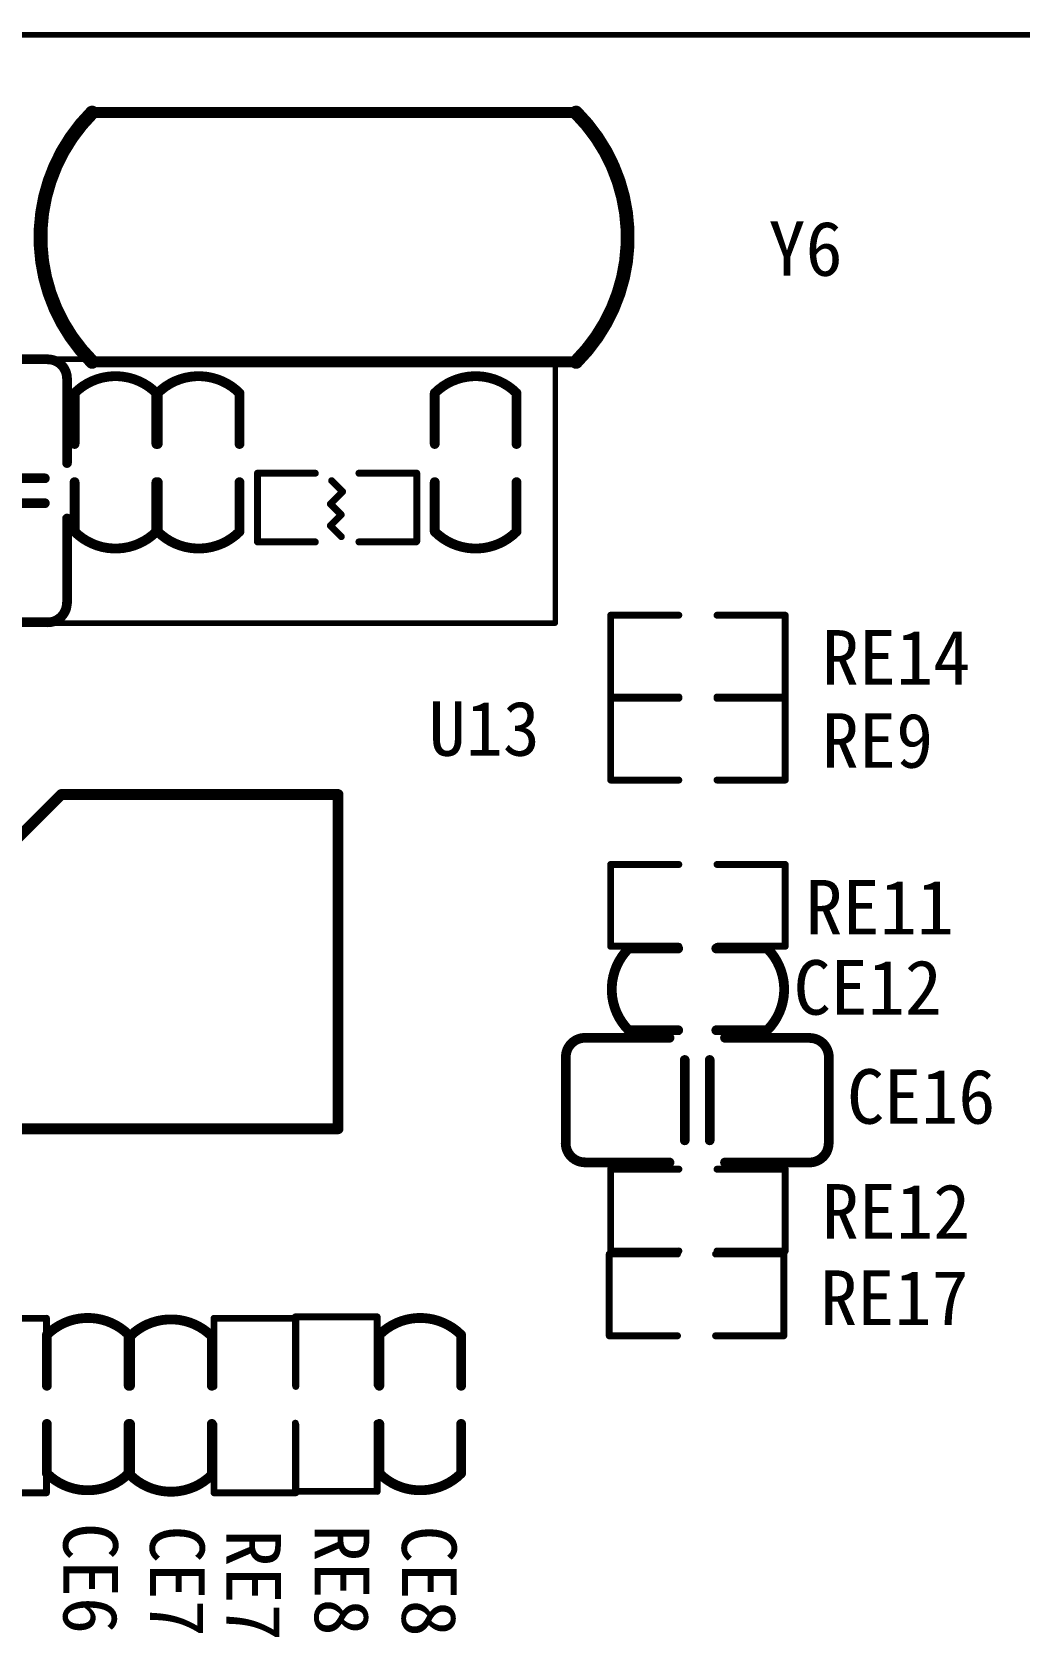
# Model space of a CAD drawing. Extents: x 695 to 1054, y 394 to 590.
# Drawn here: x 878.67 to 896.79, y 461.14 to 490.57 of the extents above; entities that cross this region are included whole.
import ezdxf

# ---------------------------------------------------------------- set-up
doc = ezdxf.new("R2010")
doc.units = 0
doc.header["$MEASUREMENT"] = 0
doc.layers.get('0').update_dxf_attribs({"linetype": 'CONTINUOUS'})
doc.layers.add('BOTTOMOVERLAY', color=7, linetype='CONTINUOUS')
doc.layers.add('KEEPOUTLAYER', color=6, linetype='CONTINUOUS')
doc.styles.get("Standard").update_dxf_attribs({"font": ''})
doc.styles.get('Standard').set_extended_font_data('SimSun')

# ---------------------------------------------------------------- blocks, each defined once
blk = doc.blocks.new('0603C_B_130')
at = {"layer": 'BOTTOMOVERLAY', "const_width": 0.18}
for points in [[(-0.75, 1.257, -0.414214), (0.75, 1.257)], [(0.75, -1.283, -0.414214), (-0.75, -1.283)]]:
    blk.add_lwpolyline(points, format="xyb", dxfattribs=at)
for points in [[(-0.75, 1.257), (-0.75, 0.35)], [(0.75, 1.257), (0.75, 0.35)], [(-0.75, -0.35), (-0.75, -1.283)], [(0.75, -0.35), (0.75, -1.283)]]:
    blk.add_lwpolyline(points, dxfattribs=at)
at = {"layer": 'BOTTOMOVERLAY', "const_width": 0.09}
for points in [[(-0.795, 1.257, 1), (-0.705, 1.257, 1)], [(-0.795, 1.257, 1), (-0.705, 1.257, 1)], [(0.705, 1.257, 1), (0.795, 1.257, 1)], [(0.705, 1.257, 1), (0.795, 1.257, 1)], [(-0.795, 0.35, 1), (-0.705, 0.35, 1)], [(0.705, 0.35, 1), (0.795, 0.35, 1)], [(-0.795, -0.35, 1), (-0.705, -0.35, 1)], [(0.705, -0.35, 1), (0.795, -0.35, 1)], [(-0.795, -1.283, 1), (-0.705, -1.283, 1)], [(-0.795, -1.283, 1), (-0.705, -1.283, 1)], [(0.705, -1.283, 1), (0.795, -1.283, 1)], [(0.705, -1.283, 1), (0.795, -1.283, 1)]]:
    blk.add_lwpolyline(points, format="xyb", close=True, dxfattribs=at)
blk = doc.blocks.new('0603C_B_131')
at = {"layer": 'BOTTOMOVERLAY', "const_width": 0.18}
for points in [[(-0.75, 1.257, -0.414214), (0.75, 1.257)], [(0.75, -1.283, -0.414214), (-0.75, -1.283)]]:
    blk.add_lwpolyline(points, format="xyb", dxfattribs=at)
for points in [[(-0.75, 0.35), (-0.75, 1.257)], [(0.75, 0.35), (0.75, 1.257)], [(-0.75, -1.283), (-0.75, -0.35)], [(0.75, -1.283), (0.75, -0.35)]]:
    blk.add_lwpolyline(points, dxfattribs=at)
at = {"layer": 'BOTTOMOVERLAY', "const_width": 0.09}
for points in [[(-0.795, 1.257, 1), (-0.705, 1.257, 1)], [(-0.795, 1.257, 1), (-0.705, 1.257, 1)], [(0.705, 1.257, 1), (0.795, 1.257, 1)], [(0.705, 1.257, 1), (0.795, 1.257, 1)], [(-0.795, 0.35, 1), (-0.705, 0.35, 1)], [(0.705, 0.35, 1), (0.795, 0.35, 1)], [(-0.795, -0.35, 1), (-0.705, -0.35, 1)], [(0.705, -0.35, 1), (0.795, -0.35, 1)], [(-0.795, -1.283, 1), (-0.705, -1.283, 1)], [(-0.795, -1.283, 1), (-0.705, -1.283, 1)], [(0.705, -1.283, 1), (0.795, -1.283, 1)], [(0.705, -1.283, 1), (0.795, -1.283, 1)]]:
    blk.add_lwpolyline(points, format="xyb", close=True, dxfattribs=at)
blk = doc.blocks.new('0603C_B_132')
at = {"layer": 'BOTTOMOVERLAY', "const_width": 0.18}
for points in [[(-0.75, 1.257, -0.414214), (0.75, 1.257)], [(0.75, -1.283, -0.414214), (-0.75, -1.283)]]:
    blk.add_lwpolyline(points, format="xyb", dxfattribs=at)
for points in [[(-0.75, 1.257), (-0.75, 0.35)], [(0.75, 1.257), (0.75, 0.35)], [(-0.75, -0.35), (-0.75, -1.283)], [(0.75, -0.35), (0.75, -1.283)]]:
    blk.add_lwpolyline(points, dxfattribs=at)
at = {"layer": 'BOTTOMOVERLAY', "const_width": 0.09}
for points in [[(-0.795, 1.257, 1), (-0.705, 1.257, 1)], [(-0.795, 1.257, 1), (-0.705, 1.257, 1)], [(0.705, 1.257, 1), (0.795, 1.257, 1)], [(0.705, 1.257, 1), (0.795, 1.257, 1)], [(-0.795, 0.35, 1), (-0.705, 0.35, 1)], [(0.705, 0.35, 1), (0.795, 0.35, 1)], [(-0.795, -0.35, 1), (-0.705, -0.35, 1)], [(0.705, -0.35, 1), (0.795, -0.35, 1)], [(-0.795, -1.283, 1), (-0.705, -1.283, 1)], [(-0.795, -1.283, 1), (-0.705, -1.283, 1)], [(0.705, -1.283, 1), (0.795, -1.283, 1)], [(0.705, -1.283, 1), (0.795, -1.283, 1)]]:
    blk.add_lwpolyline(points, format="xyb", close=True, dxfattribs=at)
blk = doc.blocks.new('0603C_B_135')
at = {"layer": 'BOTTOMOVERLAY', "const_width": 0.18}
for points in [[(-0.75, 1.257, -0.414214), (0.75, 1.257)], [(0.75, -1.283, -0.414214), (-0.75, -1.283)]]:
    blk.add_lwpolyline(points, format="xyb", dxfattribs=at)
for points in [[(-0.75, 1.257), (-0.75, 0.35)], [(0.75, 1.257), (0.75, 0.35)], [(-0.75, -0.35), (-0.75, -1.283)], [(0.75, -0.35), (0.75, -1.283)]]:
    blk.add_lwpolyline(points, dxfattribs=at)
at = {"layer": 'BOTTOMOVERLAY', "const_width": 0.09}
for points in [[(-0.795, 1.257, 1), (-0.705, 1.257, 1)], [(-0.795, 1.257, 1), (-0.705, 1.257, 1)], [(0.705, 1.257, 1), (0.795, 1.257, 1)], [(0.705, 1.257, 1), (0.795, 1.257, 1)], [(-0.795, 0.35, 1), (-0.705, 0.35, 1)], [(0.705, 0.35, 1), (0.795, 0.35, 1)], [(-0.795, -0.35, 1), (-0.705, -0.35, 1)], [(0.705, -0.35, 1), (0.795, -0.35, 1)], [(-0.795, -1.283, 1), (-0.705, -1.283, 1)], [(-0.795, -1.283, 1), (-0.705, -1.283, 1)], [(0.705, -1.283, 1), (0.795, -1.283, 1)], [(0.705, -1.283, 1), (0.795, -1.283, 1)]]:
    blk.add_lwpolyline(points, format="xyb", close=True, dxfattribs=at)
blk = doc.blocks.new('0603C_B_136')
at = {"layer": 'BOTTOMOVERLAY', "const_width": 0.18}
for points in [[(-0.75, 1.257, -0.414214), (0.75, 1.257)], [(0.75, -1.283, -0.414214), (-0.75, -1.283)]]:
    blk.add_lwpolyline(points, format="xyb", dxfattribs=at)
for points in [[(-0.75, 0.35), (-0.75, 1.257)], [(0.75, 0.35), (0.75, 1.257)], [(-0.75, -1.283), (-0.75, -0.35)], [(0.75, -1.283), (0.75, -0.35)]]:
    blk.add_lwpolyline(points, dxfattribs=at)
at = {"layer": 'BOTTOMOVERLAY', "const_width": 0.09}
for points in [[(-0.795, 1.257, 1), (-0.705, 1.257, 1)], [(-0.795, 1.257, 1), (-0.705, 1.257, 1)], [(0.705, 1.257, 1), (0.795, 1.257, 1)], [(0.705, 1.257, 1), (0.795, 1.257, 1)], [(-0.795, 0.35, 1), (-0.705, 0.35, 1)], [(0.705, 0.35, 1), (0.795, 0.35, 1)], [(-0.795, -0.35, 1), (-0.705, -0.35, 1)], [(0.705, -0.35, 1), (0.795, -0.35, 1)], [(-0.795, -1.283, 1), (-0.705, -1.283, 1)], [(-0.795, -1.283, 1), (-0.705, -1.283, 1)], [(0.705, -1.283, 1), (0.795, -1.283, 1)], [(0.705, -1.283, 1), (0.795, -1.283, 1)]]:
    blk.add_lwpolyline(points, format="xyb", close=True, dxfattribs=at)
blk = doc.blocks.new('0805C_B_139')
at = {"layer": 'BOTTOMOVERLAY', "const_width": 0.178}
for points in [[(-2.413, 0.787, -0.414214), (-2.06, 1.14)], [(2.057, 1.143, -0.414214), (2.41, 0.79)], [(-2.057, -1.143, -0.414214), (-2.41, -0.79)], [(2.413, -0.787, -0.414214), (2.06, -1.14)]]:
    blk.add_lwpolyline(points, format="xyb", dxfattribs=at)
for points in [[(-2.06, 1.143), (-0.508, 1.143)], [(0.508, 1.143), (2.057, 1.143)], [(-2.41, 0.785), (-2.41, -0.79)], [(-0.229, 0.737), (-0.229, -0.737)], [(0.229, 0.737), (0.229, -0.737)], [(2.413, 0.787), (2.413, -0.787)], [(-2.057, -1.143), (-0.508, -1.143)], [(0.508, -1.143), (2.06, -1.143)]]:
    blk.add_lwpolyline(points, dxfattribs=at)
at = {"layer": 'BOTTOMOVERLAY', "const_width": 0.0889}
for points in [[(-2.105, 1.143, 1), (-2.016, 1.143, 1)], [(-2.105, 1.14, 1), (-2.016, 1.14, 1)], [(-0.552, 1.143, 1), (-0.464, 1.143, 1)], [(0.464, 1.143, 1), (0.552, 1.143, 1)], [(2.013, 1.143, 1), (2.102, 1.143, 1)], [(2.013, 1.143, 1), (2.102, 1.143, 1)], [(-2.457, 0.787, 1), (-2.369, 0.787, 1)], [(-2.455, 0.785, 1), (-2.366, 0.785, 1)], [(-0.273, 0.737, 1), (-0.184, 0.737, 1)], [(0.184, 0.737, 1), (0.273, 0.737, 1)], [(2.366, 0.79, 1), (2.455, 0.79, 1)], [(2.369, 0.787, 1), (2.457, 0.787, 1)], [(-2.455, -0.79, 1), (-2.366, -0.79, 1)], [(-2.455, -0.79, 1), (-2.366, -0.79, 1)], [(-0.273, -0.737, 1), (-0.184, -0.737, 1)], [(0.184, -0.737, 1), (0.273, -0.737, 1)], [(2.369, -0.787, 1), (2.457, -0.787, 1)], [(2.369, -0.787, 1), (2.457, -0.787, 1)], [(-2.102, -1.143, 1), (-2.013, -1.143, 1)], [(-2.102, -1.143, 1), (-2.013, -1.143, 1)], [(-0.552, -1.143, 1), (-0.464, -1.143, 1)], [(0.464, -1.143, 1), (0.552, -1.143, 1)], [(2.016, -1.14, 1), (2.105, -1.14, 1)], [(2.016, -1.143, 1), (2.105, -1.143, 1)]]:
    blk.add_lwpolyline(points, format="xyb", close=True, dxfattribs=at)
blk = doc.blocks.new('0805C_B_140')
at = {"layer": 'BOTTOMOVERLAY', "const_width": 0.178}
for points in [[(-2.413, 0.787, -0.414214), (-2.06, 1.14)], [(2.057, 1.143, -0.414214), (2.41, 0.79)], [(-2.057, -1.143, -0.414214), (-2.41, -0.79)], [(2.413, -0.787, -0.414214), (2.06, -1.14)]]:
    blk.add_lwpolyline(points, format="xyb", dxfattribs=at)
for points in [[(-0.508, 1.143), (-2.06, 1.143)], [(2.057, 1.143), (0.508, 1.143)], [(-2.41, 0.785), (-2.41, -0.79)], [(-0.229, 0.737), (-0.229, -0.737)], [(0.229, 0.737), (0.229, -0.737)], [(2.413, 0.787), (2.413, -0.787)], [(-0.508, -1.143), (-2.057, -1.143)], [(2.06, -1.143), (0.508, -1.143)]]:
    blk.add_lwpolyline(points, dxfattribs=at)
at = {"layer": 'BOTTOMOVERLAY', "const_width": 0.0889}
for points in [[(-2.105, 1.143, 1), (-2.016, 1.143, 1)], [(-2.105, 1.14, 1), (-2.016, 1.14, 1)], [(-0.552, 1.143, 1), (-0.464, 1.143, 1)], [(0.464, 1.143, 1), (0.552, 1.143, 1)], [(2.013, 1.143, 1), (2.102, 1.143, 1)], [(2.013, 1.143, 1), (2.102, 1.143, 1)], [(-2.457, 0.787, 1), (-2.369, 0.787, 1)], [(-2.455, 0.785, 1), (-2.366, 0.785, 1)], [(-0.273, 0.737, 1), (-0.184, 0.737, 1)], [(0.184, 0.737, 1), (0.273, 0.737, 1)], [(2.366, 0.79, 1), (2.455, 0.79, 1)], [(2.369, 0.787, 1), (2.457, 0.787, 1)], [(-2.455, -0.79, 1), (-2.366, -0.79, 1)], [(-2.455, -0.79, 1), (-2.366, -0.79, 1)], [(-0.273, -0.737, 1), (-0.184, -0.737, 1)], [(0.184, -0.737, 1), (0.273, -0.737, 1)], [(2.369, -0.787, 1), (2.457, -0.787, 1)], [(2.369, -0.787, 1), (2.457, -0.787, 1)], [(-2.102, -1.143, 1), (-2.013, -1.143, 1)], [(-2.102, -1.143, 1), (-2.013, -1.143, 1)], [(-0.552, -1.143, 1), (-0.464, -1.143, 1)], [(0.464, -1.143, 1), (0.552, -1.143, 1)], [(2.016, -1.14, 1), (2.105, -1.14, 1)], [(2.016, -1.143, 1), (2.105, -1.143, 1)]]:
    blk.add_lwpolyline(points, format="xyb", close=True, dxfattribs=at)
blk = doc.blocks.new('0603C_B_141')
at = {"layer": 'BOTTOMOVERLAY', "const_width": 0.18}
for points in [[(-0.75, 1.257, -0.414214), (0.75, 1.257)], [(0.75, -1.283, -0.414214), (-0.75, -1.283)]]:
    blk.add_lwpolyline(points, format="xyb", dxfattribs=at)
for points in [[(-0.75, 1.257), (-0.75, 0.35)], [(0.75, 1.257), (0.75, 0.35)], [(-0.75, -0.35), (-0.75, -1.283)], [(0.75, -0.35), (0.75, -1.283)]]:
    blk.add_lwpolyline(points, dxfattribs=at)
at = {"layer": 'BOTTOMOVERLAY', "const_width": 0.09}
for points in [[(-0.795, 1.257, 1), (-0.705, 1.257, 1)], [(-0.795, 1.257, 1), (-0.705, 1.257, 1)], [(0.705, 1.257, 1), (0.795, 1.257, 1)], [(0.705, 1.257, 1), (0.795, 1.257, 1)], [(-0.795, 0.35, 1), (-0.705, 0.35, 1)], [(0.705, 0.35, 1), (0.795, 0.35, 1)], [(-0.795, -0.35, 1), (-0.705, -0.35, 1)], [(0.705, -0.35, 1), (0.795, -0.35, 1)], [(-0.795, -1.283, 1), (-0.705, -1.283, 1)], [(-0.795, -1.283, 1), (-0.705, -1.283, 1)], [(0.705, -1.283, 1), (0.795, -1.283, 1)], [(0.705, -1.283, 1), (0.795, -1.283, 1)]]:
    blk.add_lwpolyline(points, format="xyb", close=True, dxfattribs=at)
blk = doc.blocks.new('0603C_B_142')
at = {"layer": 'BOTTOMOVERLAY', "const_width": 0.18}
for points in [[(-0.75, 1.257, -0.414214), (0.75, 1.257)], [(0.75, -1.283, -0.414214), (-0.75, -1.283)]]:
    blk.add_lwpolyline(points, format="xyb", dxfattribs=at)
for points in [[(-0.75, 1.257), (-0.75, 0.35)], [(0.75, 1.257), (0.75, 0.35)], [(-0.75, -0.35), (-0.75, -1.283)], [(0.75, -0.35), (0.75, -1.283)]]:
    blk.add_lwpolyline(points, dxfattribs=at)
at = {"layer": 'BOTTOMOVERLAY', "const_width": 0.09}
for points in [[(-0.795, 1.257, 1), (-0.705, 1.257, 1)], [(-0.795, 1.257, 1), (-0.705, 1.257, 1)], [(0.705, 1.257, 1), (0.795, 1.257, 1)], [(0.705, 1.257, 1), (0.795, 1.257, 1)], [(-0.795, 0.35, 1), (-0.705, 0.35, 1)], [(0.705, 0.35, 1), (0.795, 0.35, 1)], [(-0.795, -0.35, 1), (-0.705, -0.35, 1)], [(0.705, -0.35, 1), (0.795, -0.35, 1)], [(-0.795, -1.283, 1), (-0.705, -1.283, 1)], [(-0.795, -1.283, 1), (-0.705, -1.283, 1)], [(0.705, -1.283, 1), (0.795, -1.283, 1)], [(0.705, -1.283, 1), (0.795, -1.283, 1)]]:
    blk.add_lwpolyline(points, format="xyb", close=True, dxfattribs=at)
blk = doc.blocks.new('0603_B_196')
at = {"layer": 'BOTTOMOVERLAY', "const_width": 0.127}
for points in [[(-0.363, 0.766), (-1.613, 0.766)], [(-1.613, -0.734), (-1.613, 0.766)], [(1.587, 0.766), (0.337, 0.766)], [(1.587, -0.734), (1.587, 0.766)], [(-0.363, -0.734), (-1.613, -0.734)], [(1.587, -0.734), (0.337, -0.734)]]:
    blk.add_lwpolyline(points, dxfattribs=at)
at = {"layer": 'BOTTOMOVERLAY', "const_width": 0.0635}
for points in [[(-1.644, 0.766, 1), (-1.581, 0.766, 1)], [(-1.644, 0.766, 1), (-1.581, 0.766, 1)], [(-0.394, 0.766, 1), (-0.331, 0.766, 1)], [(0.306, 0.766, 1), (0.369, 0.766, 1)], [(1.556, 0.766, 1), (1.619, 0.766, 1)], [(1.556, 0.766, 1), (1.619, 0.766, 1)], [(-1.644, -0.734, 1), (-1.581, -0.734, 1)], [(-1.644, -0.734, 1), (-1.581, -0.734, 1)], [(-0.394, -0.734, 1), (-0.331, -0.734, 1)], [(0.306, -0.734, 1), (0.369, -0.734, 1)], [(1.556, -0.734, 1), (1.619, -0.734, 1)], [(1.556, -0.734, 1), (1.619, -0.734, 1)]]:
    blk.add_lwpolyline(points, format="xyb", close=True, dxfattribs=at)
blk = doc.blocks.new('0603_B_197')
at = {"layer": 'BOTTOMOVERLAY', "const_width": 0.127}
for points in [[(-1.613, 0.766), (-0.363, 0.766)], [(-1.613, -0.734), (-1.613, 0.766)], [(0.337, 0.766), (1.587, 0.766)], [(1.587, -0.734), (1.587, 0.766)], [(-1.613, -0.734), (-0.363, -0.734)], [(0.337, -0.734), (1.587, -0.734)]]:
    blk.add_lwpolyline(points, dxfattribs=at)
at = {"layer": 'BOTTOMOVERLAY', "const_width": 0.0635}
for points in [[(-1.644, 0.766, 1), (-1.581, 0.766, 1)], [(-1.644, 0.766, 1), (-1.581, 0.766, 1)], [(-0.394, 0.766, 1), (-0.331, 0.766, 1)], [(0.306, 0.766, 1), (0.369, 0.766, 1)], [(1.556, 0.766, 1), (1.619, 0.766, 1)], [(1.556, 0.766, 1), (1.619, 0.766, 1)], [(-1.644, -0.734, 1), (-1.581, -0.734, 1)], [(-1.644, -0.734, 1), (-1.581, -0.734, 1)], [(-0.394, -0.734, 1), (-0.331, -0.734, 1)], [(0.306, -0.734, 1), (0.369, -0.734, 1)], [(1.556, -0.734, 1), (1.619, -0.734, 1)], [(1.556, -0.734, 1), (1.619, -0.734, 1)]]:
    blk.add_lwpolyline(points, format="xyb", close=True, dxfattribs=at)
blk = doc.blocks.new('0603_B_198')
at = {"layer": 'BOTTOMOVERLAY', "const_width": 0.127}
for points in [[(-1.613, 0.766), (-0.363, 0.766)], [(-1.613, -0.734), (-1.613, 0.766)], [(0.337, 0.766), (1.587, 0.766)], [(1.587, -0.734), (1.587, 0.766)], [(-1.613, -0.734), (-0.363, -0.734)], [(0.337, -0.734), (1.587, -0.734)]]:
    blk.add_lwpolyline(points, dxfattribs=at)
at = {"layer": 'BOTTOMOVERLAY', "const_width": 0.0635}
for points in [[(-1.645, 0.766, 1), (-1.581, 0.766, 1)], [(-1.645, 0.766, 1), (-1.581, 0.766, 1)], [(-0.394, 0.766, 1), (-0.331, 0.766, 1)], [(0.305, 0.766, 1), (0.369, 0.766, 1)], [(1.556, 0.766, 1), (1.619, 0.766, 1)], [(1.556, 0.766, 1), (1.619, 0.766, 1)], [(-1.645, -0.734, 1), (-1.581, -0.734, 1)], [(-1.645, -0.734, 1), (-1.581, -0.734, 1)], [(-0.394, -0.734, 1), (-0.331, -0.734, 1)], [(0.305, -0.734, 1), (0.369, -0.734, 1)], [(1.556, -0.734, 1), (1.619, -0.734, 1)], [(1.556, -0.734, 1), (1.619, -0.734, 1)]]:
    blk.add_lwpolyline(points, format="xyb", close=True, dxfattribs=at)
blk = doc.blocks.new('0603_B_199')
at = {"layer": 'BOTTOMOVERLAY', "const_width": 0.127}
for points in [[(-1.613, 0.766), (-0.363, 0.766)], [(-1.613, -0.734), (-1.613, 0.766)], [(0.337, 0.766), (1.587, 0.766)], [(1.587, -0.734), (1.587, 0.766)], [(-1.613, -0.734), (-0.363, -0.734)], [(0.337, -0.734), (1.587, -0.734)]]:
    blk.add_lwpolyline(points, dxfattribs=at)
at = {"layer": 'BOTTOMOVERLAY', "const_width": 0.0635}
for points in [[(-1.645, 0.766, 1), (-1.581, 0.766, 1)], [(-1.645, 0.766, 1), (-1.581, 0.766, 1)], [(-0.394, 0.766, 1), (-0.331, 0.766, 1)], [(0.306, 0.766, 1), (0.369, 0.766, 1)], [(1.556, 0.766, 1), (1.619, 0.766, 1)], [(1.556, 0.766, 1), (1.619, 0.766, 1)], [(-1.645, -0.734, 1), (-1.581, -0.734, 1)], [(-1.645, -0.734, 1), (-1.581, -0.734, 1)], [(-0.394, -0.734, 1), (-0.331, -0.734, 1)], [(0.306, -0.734, 1), (0.369, -0.734, 1)], [(1.556, -0.734, 1), (1.619, -0.734, 1)], [(1.556, -0.734, 1), (1.619, -0.734, 1)]]:
    blk.add_lwpolyline(points, format="xyb", close=True, dxfattribs=at)
blk = doc.blocks.new('0603_B_200')
at = {"layer": 'BOTTOMOVERLAY', "const_width": 0.127}
for points in [[(-0.363, 0.766), (-1.613, 0.766)], [(-1.613, 0.766), (-1.613, -0.734)], [(1.587, 0.766), (0.337, 0.766)], [(1.587, 0.766), (1.587, -0.734)], [(-0.363, -0.734), (-1.613, -0.734)], [(1.587, -0.734), (0.337, -0.734)]]:
    blk.add_lwpolyline(points, dxfattribs=at)
at = {"layer": 'BOTTOMOVERLAY', "const_width": 0.0635}
for points in [[(-1.645, 0.766, 1), (-1.581, 0.766, 1)], [(-1.645, 0.766, 1), (-1.581, 0.766, 1)], [(-0.394, 0.766, 1), (-0.331, 0.766, 1)], [(0.306, 0.766, 1), (0.369, 0.766, 1)], [(1.556, 0.766, 1), (1.619, 0.766, 1)], [(1.556, 0.766, 1), (1.619, 0.766, 1)], [(-1.645, -0.734, 1), (-1.581, -0.734, 1)], [(-1.645, -0.734, 1), (-1.581, -0.734, 1)], [(-0.394, -0.734, 1), (-0.331, -0.734, 1)], [(0.306, -0.734, 1), (0.369, -0.734, 1)], [(1.556, -0.734, 1), (1.619, -0.734, 1)], [(1.556, -0.734, 1), (1.619, -0.734, 1)]]:
    blk.add_lwpolyline(points, format="xyb", close=True, dxfattribs=at)
blk = doc.blocks.new('0603_B_201')
at = {"layer": 'BOTTOMOVERLAY', "const_width": 0.127}
for points in [[(-1.613, 0.766), (-0.363, 0.766)], [(-1.613, -0.734), (-1.613, 0.766)], [(0.337, 0.766), (1.587, 0.766)], [(1.587, -0.734), (1.587, 0.766)], [(-1.613, -0.734), (-0.363, -0.734)], [(0.337, -0.734), (1.587, -0.734)]]:
    blk.add_lwpolyline(points, dxfattribs=at)
at = {"layer": 'BOTTOMOVERLAY', "const_width": 0.0635}
for points in [[(-1.645, 0.766, 1), (-1.581, 0.766, 1)], [(-1.645, 0.766, 1), (-1.581, 0.766, 1)], [(-0.394, 0.766, 1), (-0.331, 0.766, 1)], [(0.305, 0.766, 1), (0.369, 0.766, 1)], [(1.556, 0.766, 1), (1.619, 0.766, 1)], [(1.556, 0.766, 1), (1.619, 0.766, 1)], [(-1.645, -0.734, 1), (-1.581, -0.734, 1)], [(-1.645, -0.734, 1), (-1.581, -0.734, 1)], [(-0.394, -0.734, 1), (-0.331, -0.734, 1)], [(0.305, -0.734, 1), (0.369, -0.734, 1)], [(1.556, -0.734, 1), (1.619, -0.734, 1)], [(1.556, -0.734, 1), (1.619, -0.734, 1)]]:
    blk.add_lwpolyline(points, format="xyb", close=True, dxfattribs=at)
blk = doc.blocks.new('0603_B_202')
at = {"layer": 'BOTTOMOVERLAY', "const_width": 0.127}
for points in [[(-1.613, 0.766), (-0.363, 0.766)], [(-1.613, -0.734), (-1.613, 0.766)], [(0.337, 0.766), (1.587, 0.766)], [(1.587, -0.734), (1.587, 0.766)], [(-1.613, -0.734), (-0.363, -0.734)], [(0.337, -0.734), (1.587, -0.734)]]:
    blk.add_lwpolyline(points, dxfattribs=at)
at = {"layer": 'BOTTOMOVERLAY', "const_width": 0.0635}
for points in [[(-1.644, 0.766, 1), (-1.581, 0.766, 1)], [(-1.644, 0.766, 1), (-1.581, 0.766, 1)], [(-0.394, 0.766, 1), (-0.331, 0.766, 1)], [(0.306, 0.766, 1), (0.369, 0.766, 1)], [(1.556, 0.766, 1), (1.619, 0.766, 1)], [(1.556, 0.766, 1), (1.619, 0.766, 1)], [(-1.644, -0.734, 1), (-1.581, -0.734, 1)], [(-1.644, -0.734, 1), (-1.581, -0.734, 1)], [(-0.394, -0.734, 1), (-0.331, -0.734, 1)], [(0.306, -0.734, 1), (0.369, -0.734, 1)], [(1.556, -0.734, 1), (1.619, -0.734, 1)], [(1.556, -0.734, 1), (1.619, -0.734, 1)]]:
    blk.add_lwpolyline(points, format="xyb", close=True, dxfattribs=at)
blk = doc.blocks.new('0603R_B_204')
at = {"layer": 'BOTTOMOVERLAY', "const_width": 0.127}
for points in [[(-1.46, 0.63), (-1.46, -0.63)], [(-0.4, 0.63), (-1.46, 0.63)], [(0.076, 0.533), (-0.124, 0.333)], [(1.45, 0.63), (0.4, 0.63)], [(1.45, 0.63), (1.45, 0.62)], [(1.46, 0.62), (1.45, 0.62)], [(1.46, 0.62), (1.46, -0.63)], [(-0.124, 0.333), (-0.124, 0.333)], [(0.076, 0.133), (-0.124, 0.333)], [(0.076, 0.133), (-0.124, -0.067)], [(0.076, -0.267), (-0.124, -0.067)], [(0.1, -0.292), (-0.1, -0.492)], [(-0.4, -0.63), (-1.46, -0.63)], [(1.46, -0.63), (0.4, -0.63)]]:
    blk.add_lwpolyline(points, dxfattribs=at)
at = {"layer": 'BOTTOMOVERLAY', "const_width": 0.0635}
for points in [[(-1.492, 0.63, 1), (-1.428, 0.63, 1)], [(-1.492, 0.63, 1), (-1.428, 0.63, 1)], [(-0.432, 0.63, 1), (-0.368, 0.63, 1)], [(0.044, 0.533, 1), (0.108, 0.533, 1)], [(0.368, 0.63, 1), (0.432, 0.63, 1)], [(1.418, 0.63, 1), (1.482, 0.63, 1)], [(1.418, 0.63, 1), (1.482, 0.63, 1)], [(1.418, 0.62, 1), (1.482, 0.62, 1)], [(1.418, 0.62, 1), (1.482, 0.62, 1)], [(1.428, 0.62, 1), (1.492, 0.62, 1)], [(1.428, 0.62, 1), (1.492, 0.62, 1)], [(-0.156, 0.333, 1), (-0.092, 0.333, 1)], [(-0.156, 0.333, 1), (-0.092, 0.333, 1)], [(-0.156, 0.333, 1), (-0.092, 0.333, 1)], [(-0.156, 0.333, 1), (-0.092, 0.333, 1)], [(0.044, 0.133, 1), (0.108, 0.133, 1)], [(0.044, 0.133, 1), (0.108, 0.133, 1)], [(-0.156, -0.067, 1), (-0.092, -0.067, 1)], [(-0.156, -0.067, 1), (-0.092, -0.067, 1)], [(0.044, -0.267, 1), (0.108, -0.267, 1)], [(0.068, -0.292, 1), (0.132, -0.292, 1)], [(-1.492, -0.63, 1), (-1.428, -0.63, 1)], [(-1.492, -0.63, 1), (-1.428, -0.63, 1)], [(-0.432, -0.63, 1), (-0.368, -0.63, 1)], [(-0.132, -0.492, 1), (-0.068, -0.492, 1)], [(0.368, -0.63, 1), (0.432, -0.63, 1)], [(1.428, -0.63, 1), (1.492, -0.63, 1)], [(1.428, -0.63, 1), (1.492, -0.63, 1)]]:
    blk.add_lwpolyline(points, format="xyb", close=True, dxfattribs=at)
blk = doc.blocks.new('0603_B_205')
at = {"layer": 'BOTTOMOVERLAY', "const_width": 0.127}
for points in [[(-0.363, 0.766), (-1.613, 0.766)], [(-1.613, -0.734), (-1.613, 0.766)], [(1.587, 0.766), (0.337, 0.766)], [(1.587, -0.734), (1.587, 0.766)], [(-0.363, -0.734), (-1.613, -0.734)], [(1.587, -0.734), (0.337, -0.734)]]:
    blk.add_lwpolyline(points, dxfattribs=at)
at = {"layer": 'BOTTOMOVERLAY', "const_width": 0.0635}
for points in [[(-1.645, 0.766, 1), (-1.581, 0.766, 1)], [(-1.645, 0.766, 1), (-1.581, 0.766, 1)], [(-0.394, 0.766, 1), (-0.331, 0.766, 1)], [(0.305, 0.766, 1), (0.369, 0.766, 1)], [(1.556, 0.766, 1), (1.619, 0.766, 1)], [(1.556, 0.766, 1), (1.619, 0.766, 1)], [(-1.645, -0.734, 1), (-1.581, -0.734, 1)], [(-1.645, -0.734, 1), (-1.581, -0.734, 1)], [(-0.394, -0.734, 1), (-0.331, -0.734, 1)], [(0.305, -0.734, 1), (0.369, -0.734, 1)], [(1.556, -0.734, 1), (1.619, -0.734, 1)], [(1.556, -0.734, 1), (1.619, -0.734, 1)]]:
    blk.add_lwpolyline(points, format="xyb", close=True, dxfattribs=at)
blk = doc.blocks.new('RN7302_B_223')
at = {"layer": 'BOTTOMOVERLAY'}
for points, const_width in [([(-4, 4.4, 1), (-4.568, 4.4, 1)], 0.254), ([(-4.631, 4.4, 1), (-4.504, 4.4, 1)], 0.127), ([(-4.063, 4.4, 1), (-3.936, 4.4, 1)], 0.127), ([(-2.06, 3.065, 1), (-1.96, 3.065, 1)], 0.1), ([(-2.06, 3.065, 1), (-1.96, 3.065, 1)], 0.1), ([(3.015, 3.065, 1), (3.115, 3.065, 1)], 0.1), ([(3.015, 3.065, 1), (3.115, 3.065, 1)], 0.1), ([(-3.115, 2.01, 1), (-3.015, 2.01, 1)], 0.1), ([(-3.115, 2.01, 1), (-3.015, 2.01, 1)], 0.1), ([(-3.115, -3.065, 1), (-3.015, -3.065, 1)], 0.1), ([(-3.115, -3.065, 1), (-3.015, -3.065, 1)], 0.1), ([(3.015, -3.065, 1), (3.115, -3.065, 1)], 0.1), ([(3.015, -3.065, 1), (3.115, -3.065, 1)], 0.1)]:
    blk.add_lwpolyline(points, format="xyb", close=True, dxfattribs=dict(at, const_width=const_width))
at = {"layer": 'BOTTOMOVERLAY', "const_width": 0.2}
for points in [[(-3.065, 2.01), (-2.01, 3.065)], [(3.065, 3.065), (-2.01, 3.065)], [(3.065, -3.065), (3.065, 3.065)], [(-3.065, -3.065), (-3.065, 2.01)], [(3.065, -3.065), (-3.065, -3.065)]]:
    blk.add_lwpolyline(points, dxfattribs=at)
blk = doc.blocks.new('CAY_B_227')
at = {"layer": 'BOTTOMOVERLAY', "const_width": 0.254}
for points in [[(-4.382, -2.208, -0.414214), (-4.382, 2.364)], [(4.493, 2.364, -0.414214), (4.493, -2.208)]]:
    blk.add_lwpolyline(points, format="xyb", dxfattribs=at)
at = {"layer": 'BOTTOMOVERLAY'}
for points, const_width in [([(-4.446, 2.364, 1), (-4.319, 2.364, 1)], 0.127), ([(-4.432, 2.364, 1), (-4.332, 2.364, 1)], 0.1), ([(4.429, 2.364, 1), (4.556, 2.364, 1)], 0.127), ([(4.443, 2.364, 1), (4.543, 2.364, 1)], 0.1), ([(-4.446, -2.208, 1), (-4.319, -2.208, 1)], 0.127), ([(-4.432, -2.208, 1), (-4.332, -2.208, 1)], 0.1), ([(4.429, -2.208, 1), (4.556, -2.208, 1)], 0.127), ([(4.443, -2.208, 1), (4.543, -2.208, 1)], 0.1)]:
    blk.add_lwpolyline(points, format="xyb", close=True, dxfattribs=dict(at, const_width=const_width))
at = {"layer": 'BOTTOMOVERLAY', "const_width": 0.2}
for points in [[(-4.382, 2.364), (4.493, 2.364)], [(-4.382, -2.208), (4.493, -2.208)]]:
    blk.add_lwpolyline(points, dxfattribs=at)

msp = doc.modelspace()

# ---------------------------------------------------------------- linework, layer by layer
at = {"layer": 'BOTTOMOVERLAY', "const_width": 0.1}
for points in [[(888.2651, 484.5705), (878.4051, 484.5705)], [(888.2651, 479.7295), (888.2651, 484.5705)], [(888.2651, 479.7295), (872.6571, 479.7295)]]:
    msp.add_lwpolyline(points, dxfattribs=at)
at = {"layer": 'BOTTOMOVERLAY', "const_width": 0.05}
for points in [[(888.2901, 484.5705, -1), (888.2401, 484.5705, -1)], [(888.2901, 484.5705, -1), (888.2401, 484.5705, -1)], [(888.2901, 479.7295, -1), (888.2401, 479.7295, -1)], [(888.2901, 479.7295, -1), (888.2401, 479.7295, -1)]]:
    msp.add_lwpolyline(points, format="xyb", close=True, dxfattribs=at)
at = {"layer": 'KEEPOUTLAYER', "const_width": 0.1}
msp.add_lwpolyline([(937.8051, 490.51949), (717.8051, 490.51949)], dxfattribs=at)

# ---------------------------------------------------------------- block references
at = {"xscale": -1}
for name, p in [('CAY_B_227', (884.2651, 486.7295)), ('0603_B_202', (890.8691, 479.1095)), ('0603_B_199', (890.8691, 477.5855)), ('0603_B_200', (890.8691, 474.5375)), ('0603_B_201', (890.8691, 468.9495)), ('0603C_B_131', (881.2171, 465.3935))]:
    msp.add_blockref(name, p, dxfattribs=at)
for name, p, rotation in [('0805C_B_139', (878.1691, 482.1575), 270), ('0603C_B_135', (880.2011, 482.6655), 180), ('0603C_B_141', (881.7251, 482.6655), 180), ('0603C_B_142', (886.8051, 482.6655), 180), ('0603R_B_204', (884.2651, 481.8495), 180), ('RN7302_B_223', (881.2171, 473.5215), 90), ('0603C_B_136', (890.8691, 473.0135), 90), ('0805C_B_140', (890.8691, 470.9815), 180), ('0603_B_205', (890.8691, 467.4255), 180), ('0603_B_196', (878.1691, 465.3935), 270), ('0603C_B_130', (879.6931, 465.3935), 180), ('0603_B_197', (882.7411, 465.3935), 270), ('0603_B_198', (884.2651, 465.3935), 90), ('0603C_B_132', (885.7891, 465.3935), 180)]:
    msp.add_blockref(name, p, dxfattribs=dict(at, rotation=rotation))

# ---------------------------------------------------------------- texts
at = {"layer": 'BOTTOMOVERLAY'}
for s, p in [('Y6', (892.1751, 486.0995)), ('RE14', (893.1551, 478.6015)), ('U13', (885.9431, 477.2975)), ('RE9', (893.1551, 477.0775)), ('RE11', (892.8551, 474.0195)), ('CE12', (892.6351, 472.5495)), ('CE16', (893.6151, 470.5495)), ('RE12', (893.1551, 468.4415)), ('RE17', (893.1251, 466.8595))]:
    msp.add_text(s, height=1.000001, dxfattribs=at).set_placement(p)
for s, p in [('CE6', (879.2451, 463.2295)), ('CE7', (880.8351, 463.1795)), ('RE7', (882.2331, 463.1075)), ('RE8', (883.8551, 463.1995)), ('CE8', (885.4551, 463.1795))]:
    msp.add_text(s, height=1.000001, rotation=270, dxfattribs=at).set_placement(p)

doc.saveas('drawing.dxf')
